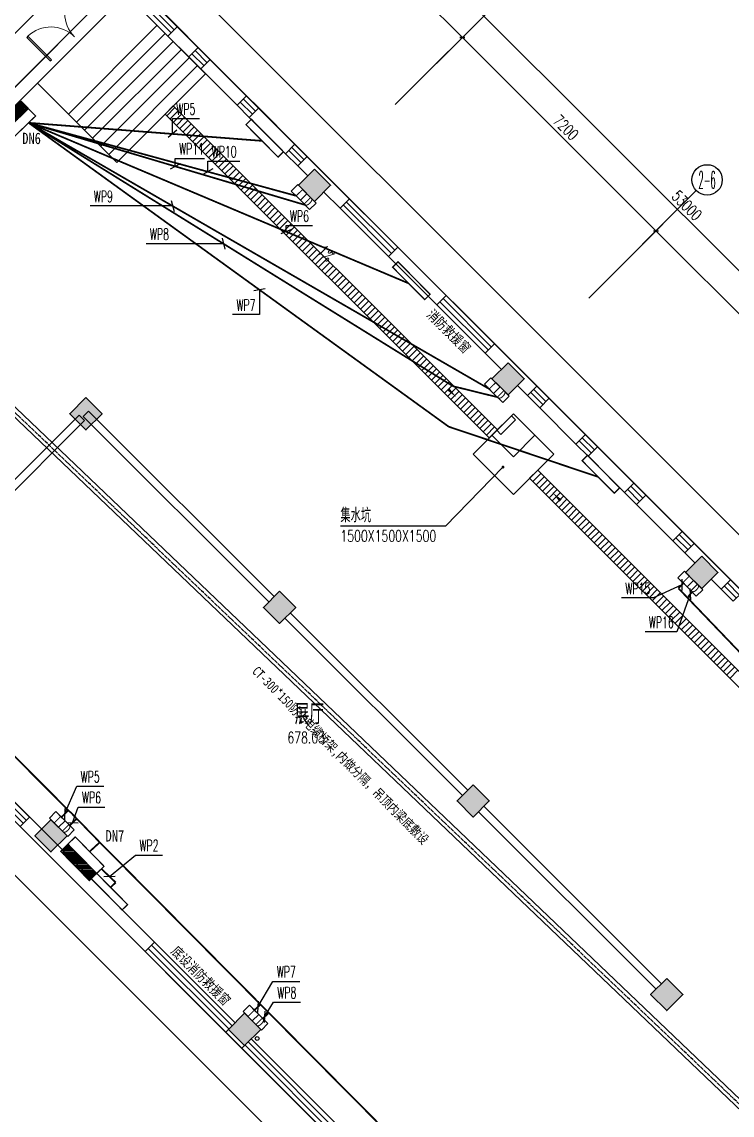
# Model space of a CAD drawing. Extents: x 815029915 to 815825525, y 579155098 to 579748855.
# Drawn here: x 815367232 to 815385909, y 579447448 to 579476203 of the extents above; entities that cross this region are included whole.
import ezdxf
from ezdxf.enums import TextEntityAlignment as Align

# ---------------------------------------------------------------- set-up
doc = ezdxf.new("R2010")
doc.units = 0
doc.header["$LTSCALE"] = 100
doc.header["$MEASUREMENT"] = 0
doc.linetypes.add('DOTE', pattern=[2.42, 2, -0.2, 0.02, -0.2])
for name, color, linetype in [('AXIS', 3, 'Continuous'), ('AXIS_TEXT', 7, 'Continuous'), ('COLUMN', 9, 'Continuous'), ('DIM_LEAD', 3, 'Continuous'), ('DIM_SYMB', 3, 'Continuous'), ('E-TEXT-PLAN', 7, 'Continuous'), ('E-TEXT-PLAN-DER', 7, 'Continuous'), ('GROUND', 2, 'Continuous'), ('H-TA-设备', 7, 'Continuous'), ('H-供暖-散热器', 4, 'Continuous'), ('PUB_TEXT', 7, 'Continuous'), ('QD', 3, 'Continuous'), ('SPACE', 7, 'Continuous'), ('WALL', 9, 'Continuous'), ('WINDOW', 4, 'Continuous'), ('zm', 1, 'Continuous'), ('电-强电平面-标注', 3, 'Continuous'), ('电-强电平面-线缆', 3, 'Continuous'), ('电-桥架', 4, 'Continuous')]:
    doc.layers.add(name, color=color, linetype=linetype)
doc.layers.add('柱填充', color=9, linetype='Continuous', lineweight=18)
doc.layers.add('砼柱', color=2, linetype='Continuous', lineweight=35)
doc.styles.add('-宋体', font='', dxfattribs={"width": 0.8})
doc.styles.add('_TCH_AXIS', font='COMPLEX', dxfattribs={"bigfont": 'GBCBIG'})
doc.styles.add('_TCH_DIM', font='SIMPLEX', dxfattribs={"bigfont": 'GBCBIG'})
doc.styles.add('_TCH_DIM_T3', font='SIMPLEX', dxfattribs={"width": 0.705882, "bigfont": 'GBCBIG'})
doc.styles.add('_TCH_SPACE', font='SIMPLEX', dxfattribs={"height": 5, "bigfont": 'GBCBIG'})
doc.styles.add('_THVAC_DIM', font='', dxfattribs={"width": 0.8, "height": 3.5})
doc.styles.add('COMPLEX', font='COMPLEX')
doc.styles.add('ELEC-DIM', font='simplex.shx', dxfattribs={"width": 0.6, "bigfont": 'HZTXT.shx'})
doc.styles.add('IDQSTYLE', font='txt.shx', dxfattribs={"width": 0.7, "bigfont": 'hztxt.shx'})
doc.styles.add('ST', font='')
doc.styles.add('宋体-TK', font='', dxfattribs={"width": 0.8})
doc.styles.get('-宋体').set_extended_font_data('SimSun')
doc.styles.get('_THVAC_DIM').set_extended_font_data('SimSun')
doc.styles.get('ST').set_extended_font_data('SimSun')
doc.styles.get('宋体-TK').set_extended_font_data('SimSun')
doc.dimstyles.new('_TCH_ARCH-100', dxfattribs={"dimscale": 100, "dimtxt": 2.975, "dimasz": 1, "dimexe": 2.5, "dimexo": 3, "dimgap": 1, "dimtad": 1, "dimdec": 0, "dimzin": 0, "dimdsep": 46, "dimtxsty": '_TCH_DIM_T3', "dimblk": 'ARCHTICK', "dimcen": 0.09, "dimclrt": 7, "dimazin": 2, "dimtfac": 1, "dimtdec": 0, "dimtix": 1, "dimtmove": 2, "dimatfit": 3, "dimfxl": 0, "dimtolj": 1, "dimtzin": 0, "dimarcsym": 0})

# ---------------------------------------------------------------- blocks, each defined once
blk = doc.blocks.new('温控器')
at = {"layer": 'H-TA-设备', "color": 1}
blk.add_lwpolyline([(815233581, 579285758), (815233823, 579285758), (815233823, 579285416), (815233581, 579285416)], close=True, dxfattribs=at)
at = {"layer": 'H-TA-设备', "color": 1, "style": '_THVAC_DIM', "width": 0.8}
blk.add_text('T', height=264, rotation=90, dxfattribs=at).set_placement((815233838, 579285525))
blk = doc.blocks.new('拓展盒')
at = {"layer": 'H-TA-设备', "color": 1}
blk.add_lwpolyline([(815257691, 579281713), (815257691, 579281471), (815257349, 579281471), (815257349, 579281713)], close=True, dxfattribs=at)
at = {"layer": 'H-TA-设备', "color": 1, "style": '_THVAC_DIM', "width": 0.8}
blk.add_text('D', height=264, dxfattribs=at).set_placement((815257458, 579281456))
blk = doc.blocks.new('*X96')
at = {"color": 0}
for p, q in [((99.83, 192.74), (101.99, 194.9)), ((99.83, 193.17), (101.57, 194.9)), ((99.83, 193.59), (101.14, 194.9)), ((99.83, 194.02), (100.72, 194.9)), ((99.83, 194.44), (100.29, 194.9)), ((99.83, 194.87), (99.87, 194.9)), ((99.92, 192.4), (102.42, 194.9)), ((100.34, 192.4), (102.84, 194.9)), ((100.76, 192.4), (103.26, 194.9)), ((101.19, 192.4), (103.69, 194.9)), ((101.61, 192.4), (104.11, 194.9)), ((102.04, 192.4), (104.54, 194.9)), ((102.46, 192.4), (104.96, 194.9)), ((102.88, 192.4), (105.38, 194.9)), ((103.31, 192.4), (105.81, 194.9)), ((103.73, 192.4), (106.23, 194.9)), ((104.16, 192.4), (106.66, 194.9)), ((104.58, 192.4), (107.08, 194.9)), ((105.01, 192.4), (107.51, 194.9)), ((105.43, 192.4), (107.93, 194.9)), ((105.85, 192.4), (108.35, 194.9)), ((106.28, 192.4), (108.78, 194.9)), ((106.7, 192.4), (109.2, 194.9)), ((107.13, 192.4), (109.63, 194.9)), ((107.55, 192.4), (109.83, 194.68)), ((107.98, 192.4), (109.83, 194.26)), ((108.4, 192.4), (109.83, 193.83)), ((108.82, 192.4), (109.83, 193.41)), ((109.25, 192.4), (109.83, 192.99)), ((109.67, 192.4), (109.83, 192.56))]:
    blk.add_line(p, q, dxfattribs=at)
blk = doc.blocks.new('HC000427')
at = {"color": 0, "linetype": 'Continuous', "const_width": 0.3}
blk.add_lwpolyline([(5, 2.5), (-5, 2.5), (-5, -2.5), (5, -2.5)], close=True, dxfattribs=at)
blk.add_lwpolyline([(5, 0), (-5, 0)], dxfattribs=at)
at = {"color": 0, "linetype": 'Continuous'}
blk.add_blockref('*X96', (-104.83, -194.9), dxfattribs=at)
at = {"layer": 'E-TEXT-PLAN-DER', "color": 0, "style": 'IDQSTYLE', "width": 0.7}
blk.add_attdef('PSFHATT', (7, -2.5), '', height=2.5, dxfattribs=at)
blk = doc.blocks.new('$TCHSYS$WIN2D')
for p, q in [((-0.5, 0.5), (0.5, 0.5)), ((-0.5, 0.5), (-0.5, -0.5)), ((0.5, 0.5), (0.5, -0.5)), ((0.5, 0.1667), (-0.5, 0.1667)), ((0.5, -0.1667), (-0.5, -0.1667)), ((-0.5, -0.5), (0.5, -0.5))]:
    blk.add_line(p, q)
blk = doc.blocks.new('$DorLib2D$00000002')
for p, q in [((-0.5, 0), (-0.5, 0.4875)), ((-0.475, 0.4875), (-0.5, 0.4875)), ((-0.475, 0), (-0.475, 0.4875)), ((0.475, 0), (0.475, 0.4875)), ((0.475, 0.4875), (0.5, 0.4875)), ((0.5, 0), (0.5, 0.4875)), ((-0.5, 0), (-0.475, 0)), ((0.5, 0), (0.475, 0))]:
    blk.add_line(p, q)
at = {"lineweight": 13}
for centre, start, end in [((-0.4875, 0), 0, 88.53072), ((0.4875, 0), 91.46928, 180)]:
    blk.add_arc(centre, 0.4875, start, end, dxfattribs=at)
blk = doc.blocks.new('_AXISO')
blk.add_circle((0, 0), 0.5)
at = {"layer": 'AXIS_TEXT', "style": 'COMPLEX', "width": 1.041667}
blk.add_attdef('A', text='', height=0.56, dxfattribs=at).set_placement((-0.25, -0.28), (0.25, -0.28), align=Align.FIT)
blk = doc.blocks.new('_ArchTick')
at = {"color": 0, "linetype": 'ByBlock', "const_width": 0.4}
blk.add_lwpolyline([(-0.5, -0.5), (0.5, 0.5)], dxfattribs=at)
blk = doc.blocks.new('*D352')
at = {"layer": 'AXIS', "color": 0, "lineweight": -2, "transparency": 16777216}
for p, q in [((815363683, 579487815), (815365982, 579490113)), ((815365805, 579489936), (815403281, 579452460)), ((815401160, 579450338), (815403458, 579452636))]:
    blk.add_line(p, q, dxfattribs=at)
at = {"layer": 'Defpoints', "color": 0, "transparency": 16777216}
for p in [(815363471, 579487603), (815403281, 579452460), (815400948, 579450126)]:
    blk.add_point(p, dxfattribs=at)
at = {"layer": 'AXIS', "color": 0, "lineweight": -2, "transparency": 16777216, "xscale": 100, "yscale": 100, "zscale": 100}
for p, rotation in [((815365805, 579489936), 135.0000000001822), ((815403281, 579452460), 315.0000000001822)]:
    blk.add_blockref('_ArchTick', p, dxfattribs=dict(at, rotation=rotation))
at = {"layer": 'AXIS', "color": 7, "transparency": 16777216, "insert": (815384719, 579471374), "char_height": 297.5, "attachment_point": 5, "rotation": 315, "style": '_TCH_DIM_T3'}
blk.add_mtext('\\A1;53000', dxfattribs=at)
blk = doc.blocks.new('*D359')
at = {"layer": 'AXIS', "color": 0, "lineweight": -2, "transparency": 16777216}
for p, q in [((815372169, 579479330), (815373901, 579481062)), ((815373724, 579480885), (815378816, 579475794)), ((815377260, 579474239), (815378992, 579475971))]:
    blk.add_line(p, q, dxfattribs=at)
at = {"layer": 'Defpoints', "color": 0, "transparency": 16777216}
for p in [(815371957, 579479118), (815378816, 579475794), (815377048, 579474026)]:
    blk.add_point(p, dxfattribs=at)
at = {"layer": 'AXIS', "color": 0, "lineweight": -2, "transparency": 16777216, "xscale": 100, "yscale": 100, "zscale": 100}
for p, rotation in [((815373724, 579480885), 135), ((815378816, 579475794), 315)]:
    blk.add_blockref('_ArchTick', p, dxfattribs=dict(at, rotation=rotation))
at = {"layer": 'AXIS', "color": 7, "transparency": 16777216, "insert": (815376446, 579478516), "char_height": 297.5, "attachment_point": 5, "rotation": 315, "style": '_TCH_DIM_T3'}
blk.add_mtext('\\A1;7200', dxfattribs=at)
blk = doc.blocks.new('*D360')
at = {"layer": 'AXIS', "color": 0, "lineweight": -2, "transparency": 16777216}
for p, q in [((815377260, 579474239), (815378992, 579475971)), ((815378816, 579475794), (815383907, 579470703)), ((815382351, 579469147), (815384083, 579470880))]:
    blk.add_line(p, q, dxfattribs=at)
at = {"layer": 'Defpoints', "color": 0, "transparency": 16777216}
for p in [(815377048, 579474026), (815383907, 579470703), (815382139, 579468935)]:
    blk.add_point(p, dxfattribs=at)
at = {"layer": 'AXIS', "color": 0, "lineweight": -2, "transparency": 16777216, "xscale": 100, "yscale": 100, "zscale": 100}
for p, rotation in [((815378816, 579475794), 135.0000000006708), ((815383907, 579470703), 315.0000000006708)]:
    blk.add_blockref('_ArchTick', p, dxfattribs=dict(at, rotation=rotation))
at = {"layer": 'AXIS', "color": 7, "transparency": 16777216, "insert": (815381537, 579473424), "char_height": 297.5, "attachment_point": 5, "rotation": 315, "style": '_TCH_DIM_T3'}
blk.add_mtext('\\A1;7200', dxfattribs=at)
blk = doc.blocks.new('*D361')
at = {"layer": 'AXIS', "color": 0, "lineweight": -2, "transparency": 16777216}
for p, q in [((815382351, 579469147), (815384083, 579470880)), ((815383907, 579470703), (815388998, 579465612)), ((815387442, 579464056), (815389175, 579465789))]:
    blk.add_line(p, q, dxfattribs=at)
at = {"layer": 'Defpoints', "color": 0, "transparency": 16777216}
for p in [(815382139, 579468935), (815388998, 579465612), (815387230, 579463844)]:
    blk.add_point(p, dxfattribs=at)
at = {"layer": 'AXIS', "color": 0, "lineweight": -2, "transparency": 16777216, "xscale": 100, "yscale": 100, "zscale": 100}
for p, rotation in [((815383907, 579470703), 135.0000000006708), ((815388998, 579465612), 315.0000000006708)]:
    blk.add_blockref('_ArchTick', p, dxfattribs=dict(at, rotation=rotation))
at = {"layer": 'AXIS', "color": 7, "transparency": 16777216, "insert": (815386628, 579468333), "char_height": 297.5, "attachment_point": 5, "rotation": 315, "style": '_TCH_DIM_T3'}
blk.add_mtext('\\A1;7200', dxfattribs=at)

msp = doc.modelspace()

# ---------------------------------------------------------------- hatches: boundary and pattern name
at = {"layer": 'DIM_LEAD'}
msp.add_hatch(color=256, dxfattribs=at).paths.add_polyline_path([(815379923.4, 579464492.7, 1), (815379843.4, 579464492.7, 1)], flags=17)
at = {"layer": '柱填充', "lineweight": 18}
for points in [[(815374927.3, 579472329.3), (815374503.1, 579471905.1), (815374927.3, 579471480.8), (815375351.6, 579471905.1)], [(815380018.5, 579467238.2), (815379594.2, 579466813.9), (815380018.5, 579466389.6), (815380442.8, 579466813.9)], [(815368916.9, 579466318.9), (815368492.7, 579465894.6), (815368916.9, 579465470.4), (815369341.2, 579465894.6)], [(815385109.7, 579462147), (815384685.4, 579461722.7), (815385109.7, 579461298.5), (815385533.9, 579461722.7)], [(815374008.1, 579461227.7), (815373583.8, 579460803.5), (815374008.1, 579460379.2), (815374432.4, 579460803.5)], [(815379099.3, 579456136.6), (815378675, 579455712.3), (815379099.3, 579455288), (815379523.5, 579455712.3)], [(815367997.7, 579455217.3), (815367573.4, 579454793.1), (815367997.7, 579454368.8), (815368422, 579454793.1)], [(815384190.4, 579451045.4), (815383766.2, 579450621.1), (815384190.4, 579450196.9), (815384614.7, 579450621.1)], [(815373088.9, 579450126.2), (815372664.6, 579449701.9), (815373088.9, 579449277.6), (815373513.1, 579449701.9)]]:
    msp.add_hatch(color=250, dxfattribs=at).paths.add_polyline_path(points)

# ---------------------------------------------------------------- linework, layer by layer
for p, q in [((815369976.7, 579477420.5), (815366370.4, 579473814.2)), ((815395079, 579452318.2), (815369976.7, 579477420.5)), ((815371214.1, 579473991), (815371002, 579473778.9)), ((815379734.8, 579465470.4), (815371214.1, 579473991)), ((815371002, 579473778.9), (815379522.6, 579465258.3)), ((815356166.1, 579466058.1), (815377754.9, 579444469.3)), ((815379098.4, 579464834), (815380159, 579465894.6)), ((815380159, 579465894.6), (815379593.3, 579465329)), ((815380159, 579465894.6), (815381219.7, 579464834)), ((815380724.7, 579465329), (815380159, 579465894.6)), ((815379830, 579465353.6), (815380212.9, 579465736.4)), ((815380212.9, 579465736.4), (815380106.8, 579465842.5)), ((815379522.6, 579465258.3), (815379734.8, 579465470.4)), ((815379593.3, 579465329), (815380159, 579464763.3)), ((815379724, 579465459.6), (815379830, 579465353.6)), ((815380159, 579464763.3), (815380724.7, 579465329)), ((815380159, 579463773.3), (815379098.4, 579464834)), ((815381219.7, 579464834), (815380159, 579463773.3)), ((815380795.4, 579464409.7), (815380583.3, 579464197.6)), ((815380583.3, 579464197.6), (815391437.4, 579453343.5)), ((815391649.5, 579453555.6), (815380795.4, 579464409.7))]:
    msp.add_line(p, q)
at = {"color": 2}
for p, q in [((815369976.7, 579476925.5), (815372062.6, 579474839.5)), ((815370789.9, 579476112.3), (815368456.4, 579473778.9)), ((815371002, 579475900.2), (815368668.5, 579473566.8)), ((815371214.1, 579475688.1), (815368880.7, 579473354.6)), ((815371426.2, 579475475.9), (815369092.8, 579473142.5)), ((815371638.4, 579475263.8), (815369304.9, 579472930.4)), ((815371850.5, 579475051.7), (815369517.1, 579472718.2)), ((815372062.6, 579474839.5), (815369729.2, 579472506.1)), ((815367643.2, 579474592.1), (815369729.2, 579472506.1))]:
    msp.add_line(p, q, dxfattribs=at)
at = {"color": 252, "linetype": 'Continuous'}
for p, q in [((815371045.5, 579473735.3), (815371257.7, 579473947.5)), ((815371130.4, 579473650.5), (815371342.5, 579473862.6)), ((815371215.2, 579473565.6), (815371427.4, 579473777.8)), ((815371300.1, 579473480.8), (815371512.2, 579473692.9)), ((815371384.9, 579473395.9), (815371597.1, 579473608.1)), ((815371469.8, 579473311.1), (815371681.9, 579473523.2)), ((815371554.7, 579473226.2), (815371766.8, 579473438.4)), ((815371639.5, 579473141.4), (815371851.6, 579473353.5)), ((815371724.4, 579473056.5), (815371936.5, 579473268.6)), ((815371809.2, 579472971.7), (815372021.3, 579473183.8)), ((815371894.1, 579472886.8), (815372106.2, 579473098.9)), ((815371978.9, 579472802), (815372191, 579473014.1)), ((815372063.8, 579472717.1), (815372275.9, 579472929.2)), ((815372148.6, 579472632.3), (815372360.8, 579472844.4)), ((815372233.5, 579472547.4), (815372445.6, 579472759.5)), ((815372318.3, 579472462.5), (815372530.5, 579472674.7)), ((815372403.2, 579472377.7), (815372615.3, 579472589.8)), ((815372488, 579472292.8), (815372700.2, 579472505)), ((815372572.9, 579472208), (815372785, 579472420.1)), ((815372657.7, 579472123.1), (815372869.9, 579472335.3)), ((815372742.6, 579472038.3), (815372954.7, 579472250.4)), ((815372827.4, 579471953.4), (815373039.6, 579472165.6)), ((815372912.3, 579471868.6), (815373124.4, 579472080.7)), ((815372997.1, 579471783.7), (815373209.3, 579471995.9)), ((815373082, 579471698.9), (815373294.1, 579471911)), ((815373166.9, 579471614), (815373379, 579471826.2)), ((815373251.7, 579471529.2), (815373463.8, 579471741.3)), ((815373336.6, 579471444.3), (815373548.7, 579471656.4)), ((815373421.4, 579471359.5), (815373633.5, 579471571.6)), ((815373506.3, 579471274.6), (815373718.4, 579471486.7)), ((815373591.1, 579471189.8), (815373803.3, 579471401.9)), ((815373676, 579471104.9), (815373888.1, 579471317)), ((815373760.8, 579471020), (815373973, 579471232.2)), ((815373845.7, 579470935.2), (815374057.8, 579471147.3)), ((815373930.5, 579470850.3), (815374142.7, 579471062.5)), ((815374015.4, 579470765.5), (815374227.5, 579470977.6)), ((815374100.2, 579470680.6), (815374312.4, 579470892.8)), ((815374185.1, 579470595.8), (815374397.2, 579470807.9)), ((815374269.9, 579470510.9), (815374482.1, 579470723.1)), ((815374354.8, 579470426.1), (815374566.9, 579470638.2)), ((815374439.6, 579470341.2), (815374651.8, 579470553.4)), ((815374524.5, 579470256.4), (815374736.6, 579470468.5)), ((815374609.4, 579470171.5), (815374821.5, 579470383.7)), ((815374694.2, 579470086.7), (815374906.3, 579470298.8)), ((815374779.1, 579470001.8), (815374991.2, 579470213.9)), ((815374863.9, 579469917), (815375076, 579470129.1)), ((815374948.8, 579469832.1), (815375160.9, 579470044.2)), ((815375033.6, 579469747.3), (815375245.7, 579469959.4)), ((815375118.5, 579469662.4), (815375330.6, 579469874.5)), ((815375203.3, 579469577.6), (815375415.5, 579469789.7)), ((815375288.2, 579469492.7), (815375500.3, 579469704.8)), ((815375373, 579469407.8), (815375585.2, 579469620)), ((815375457.9, 579469323), (815375670, 579469535.1)), ((815375542.7, 579469238.1), (815375754.9, 579469450.3)), ((815375627.6, 579469153.3), (815375839.7, 579469365.4)), ((815375712.4, 579469068.4), (815375924.6, 579469280.6)), ((815375797.3, 579468983.6), (815376009.4, 579469195.7)), ((815375882.1, 579468898.7), (815376094.3, 579469110.9)), ((815375967, 579468813.9), (815376179.1, 579469026)), ((815376051.9, 579468729), (815376264, 579468941.2)), ((815376136.7, 579468644.2), (815376348.8, 579468856.3)), ((815376221.6, 579468559.3), (815376433.7, 579468771.4)), ((815376306.4, 579468474.5), (815376518.5, 579468686.6)), ((815376391.3, 579468389.6), (815376603.4, 579468601.7)), ((815376476.1, 579468304.8), (815376688.2, 579468516.9)), ((815376561, 579468219.9), (815376773.1, 579468432)), ((815376645.8, 579468135.1), (815376858, 579468347.2)), ((815376730.7, 579468050.2), (815376942.8, 579468262.3)), ((815376815.5, 579467965.3), (815377027.7, 579468177.5)), ((815376900.4, 579467880.5), (815377112.5, 579468092.6)), ((815376985.2, 579467795.6), (815377197.4, 579468007.8)), ((815377070.1, 579467710.8), (815377282.2, 579467922.9)), ((815377154.9, 579467625.9), (815377367.1, 579467838.1)), ((815377239.8, 579467541.1), (815377451.9, 579467753.2)), ((815377324.6, 579467456.2), (815377536.8, 579467668.4)), ((815377409.5, 579467371.4), (815377621.6, 579467583.5)), ((815377494.3, 579467286.5), (815377706.5, 579467498.7)), ((815377579.2, 579467201.7), (815377791.3, 579467413.8)), ((815377664.1, 579467116.8), (815377876.2, 579467329)), ((815377748.9, 579467032), (815377961, 579467244.1)), ((815377833.8, 579466947.1), (815378045.9, 579467159.2)), ((815377918.6, 579466862.3), (815378130.7, 579467074.4)), ((815378003.5, 579466777.4), (815378215.6, 579466989.5)), ((815378088.3, 579466692.6), (815378300.5, 579466904.7)), ((815378173.2, 579466607.7), (815378385.3, 579466819.8)), ((815378258, 579466522.8), (815378470.2, 579466735)), ((815378342.9, 579466438), (815378555, 579466650.1)), ((815378427.7, 579466353.1), (815378639.9, 579466565.3)), ((815378512.6, 579466268.3), (815378724.7, 579466480.4)), ((815378597.4, 579466183.4), (815378809.6, 579466395.6)), ((815378682.3, 579466098.6), (815378894.4, 579466310.7)), ((815378767.1, 579466013.7), (815378979.3, 579466225.9)), ((815378852, 579465928.9), (815379064.1, 579466141)), ((815378936.8, 579465844), (815379149, 579466056.2)), ((815379021.7, 579465759.2), (815379233.8, 579465971.3)), ((815379106.6, 579465674.3), (815379318.7, 579465886.5)), ((815379191.4, 579465589.5), (815379403.5, 579465801.6)), ((815379276.3, 579465504.6), (815379488.4, 579465716.7)), ((815379361.1, 579465419.8), (815379573.2, 579465631.9)), ((815379446, 579465334.9), (815379658.1, 579465547)), ((815380584.4, 579464196.5), (815380796.5, 579464408.6)), ((815380669.3, 579464111.6), (815380881.4, 579464323.7)), ((815380754.1, 579464026.8), (815380966.2, 579464238.9)), ((815380839, 579463941.9), (815381051.1, 579464154)), ((815380923.8, 579463857.1), (815381135.9, 579464069.2)), ((815381008.7, 579463772.2), (815381220.8, 579463984.3)), ((815381093.5, 579463687.4), (815381305.7, 579463899.5)), ((815381178.4, 579463602.5), (815381390.5, 579463814.6)), ((815381263.2, 579463517.6), (815381475.4, 579463729.8)), ((815381348.1, 579463432.8), (815381560.2, 579463644.9)), ((815381432.9, 579463347.9), (815381645.1, 579463560.1)), ((815381517.8, 579463263.1), (815381729.9, 579463475.2)), ((815381602.6, 579463178.2), (815381814.8, 579463390.4)), ((815381687.5, 579463093.4), (815381899.6, 579463305.5)), ((815381772.3, 579463008.5), (815381984.5, 579463220.7)), ((815381857.2, 579462923.7), (815382069.3, 579463135.8)), ((815381942.1, 579462838.8), (815382154.2, 579463051)), ((815382026.9, 579462754), (815382239, 579462966.1)), ((815382111.8, 579462669.1), (815382323.9, 579462881.3)), ((815382196.6, 579462584.3), (815382408.7, 579462796.4)), ((815382281.5, 579462499.4), (815382493.6, 579462711.5)), ((815382366.3, 579462414.6), (815382578.4, 579462626.7)), ((815382451.2, 579462329.7), (815382663.3, 579462541.8)), ((815382536, 579462244.9), (815382748.2, 579462457)), ((815382620.9, 579462160), (815382833, 579462372.1)), ((815382705.7, 579462075.1), (815382917.9, 579462287.3)), ((815382790.6, 579461990.3), (815383002.7, 579462202.4)), ((815382875.4, 579461905.4), (815383087.6, 579462117.6)), ((815382960.3, 579461820.6), (815383172.4, 579462032.7)), ((815383045.1, 579461735.7), (815383257.3, 579461947.9)), ((815383130, 579461650.9), (815383342.1, 579461863)), ((815383214.8, 579461566), (815383427, 579461778.2)), ((815383299.7, 579461481.2), (815383511.8, 579461693.3)), ((815383384.5, 579461396.3), (815383596.7, 579461608.5)), ((815383469.4, 579461311.5), (815383681.5, 579461523.6)), ((815383554.3, 579461226.6), (815383766.4, 579461438.8)), ((815383639.1, 579461141.8), (815383851.2, 579461353.9)), ((815383724, 579461056.9), (815383936.1, 579461269)), ((815383808.8, 579460972.1), (815384020.9, 579461184.2)), ((815383893.7, 579460887.2), (815384105.8, 579461099.3)), ((815383978.5, 579460802.4), (815384190.6, 579461014.5)), ((815384063.4, 579460717.5), (815384275.5, 579460929.6)), ((815384148.2, 579460632.7), (815384360.4, 579460844.8)), ((815384233.1, 579460547.8), (815384445.2, 579460759.9)), ((815384317.9, 579460462.9), (815384530.1, 579460675.1)), ((815384402.8, 579460378.1), (815384614.9, 579460590.2)), ((815384487.6, 579460293.2), (815384699.8, 579460505.4)), ((815384572.5, 579460208.4), (815384784.6, 579460420.5)), ((815384657.3, 579460123.5), (815384869.5, 579460335.7)), ((815384742.2, 579460038.7), (815384954.3, 579460250.8)), ((815384827, 579459953.8), (815385039.2, 579460166)), ((815384911.9, 579459869), (815385124, 579460081.1)), ((815384996.8, 579459784.1), (815385208.9, 579459996.3)), ((815385081.6, 579459699.3), (815385293.7, 579459911.4)), ((815385166.5, 579459614.4), (815385378.6, 579459826.5)), ((815385251.3, 579459529.6), (815385463.4, 579459741.7)), ((815385336.2, 579459444.7), (815385548.3, 579459656.8)), ((815385421, 579459359.9), (815385633.1, 579459572)), ((815385505.9, 579459275), (815385718, 579459487.1)), ((815385590.7, 579459190.2), (815385802.9, 579459402.3)), ((815385675.6, 579459105.3), (815385887.7, 579459317.4)), ((815385760.4, 579459020.4), (815385972.6, 579459232.6)), ((815385845.3, 579458935.6), (815386057.4, 579459147.7))]:
    msp.add_line(p, q, dxfattribs=at)
msp.add_circle((815373421, 579449464), 50)
at = {"layer": 'AXIS'}
for p, q in [((815377047.7, 579474026.4), (815379876.2, 579476854.8)), ((815382138.9, 579468935.2), (815384967.3, 579471763.6))]:
    msp.add_line(p, q, dxfattribs=at)
at = {"layer": 'COLUMN'}
for points in [[(815374927.3, 579471480.8), (815375351.6, 579471905.1), (815374927.3, 579472329.3), (815374503.1, 579471905.1)], [(815380018.5, 579466389.6), (815380442.8, 579466813.9), (815380018.5, 579467238.2), (815379594.2, 579466813.9)], [(815368916.9, 579465470.4), (815369341.2, 579465894.6), (815368916.9, 579466318.9), (815368492.7, 579465894.6)], [(815385109.7, 579461298.5), (815385533.9, 579461722.7), (815385109.7, 579462147), (815384685.4, 579461722.7)], [(815374008.1, 579460379.2), (815374432.4, 579460803.5), (815374008.1, 579461227.7), (815373583.8, 579460803.5)], [(815379099.3, 579455288), (815379523.5, 579455712.3), (815379099.3, 579456136.6), (815378675, 579455712.3)], [(815367997.7, 579454368.8), (815368422, 579454793.1), (815367997.7, 579455217.3), (815367573.4, 579454793.1)], [(815384190.4, 579450196.9), (815384614.7, 579450621.1), (815384190.4, 579451045.4), (815383766.2, 579450621.1)], [(815373088.9, 579449277.6), (815373513.1, 579449701.9), (815373088.9, 579450126.2), (815372664.6, 579449701.9)]]:
    msp.add_lwpolyline(points, close=True, dxfattribs=at)
at = {"layer": 'DIM_LEAD'}
for p, q in [((815379883.4, 579464492.7), (815378374.3, 579462934.8)), ((815378374.3, 579462934.8), (815375608.3, 579462934.8))]:
    msp.add_line(p, q, dxfattribs=at)
at = {"layer": 'DIM_SYMB'}
for points in [[(815371440.7, 579473552.7, 0, 0, 0), (815378655.5, 579466330.3, 0, 80, 0), (815378443.5, 579466542.6, 0, 0, 0)], [(815390963.4, 579453991.7, 0, 0, 0), (815381184.5, 579463824.4, 0, 80, 0), (815381396.1, 579463611.7, 0, 0, 0)]]:
    msp.add_lwpolyline(points, format="xyseb", dxfattribs=at)
at = {"layer": 'GROUND'}
for points in [[(815357166.1, 579459616.7), (815357166.1, 579463643.9), (815376340.6, 579444469.3), (815374007.2, 579442135.9), (815384189.5, 579431953.5), (815394371.9, 579442135.9), (815390341.4, 579446166.4), (815396493.2, 579452318.2), (815369976.7, 579478834.7), (815366370.4, 579475228.5), (815358382.2, 579483216.7), (815357166.1, 579483216.7), (815357166.1, 579484716.7), (815341866.1, 579484716.7), (815341866.1, 579485616.7), (815333466.1, 579485616.7), (815333466.1, 579478716.7), (815329866.1, 579478716.7), (815329866.1, 579481716.7), (815309466.1, 579481716.7)], [(815356166.1, 579459616.7), (815356166.1, 579466058.1), (815377754.9, 579444469.3), (815375421.4, 579442135.9), (815384189.5, 579433367.7), (815392957.6, 579442135.9), (815388927.1, 579446166.4), (815395079, 579452318.2), (815369976.7, 579477420.5), (815366370.4, 579473814.2), (815357968, 579482216.7), (815356166.1, 579482216.7), (815356166.1, 579483716.7), (815340866.1, 579483716.7), (815340866.1, 579484616.7), (815334466.1, 579484616.7), (815334466.1, 579477716.7), (815328866.1, 579477716.7), (815328866.1, 579480716.7), (815310466.1, 579480716.7)]]:
    msp.add_lwpolyline(points, dxfattribs=at)
at = {"layer": 'H-供暖-散热器', "const_width": 35}
for points in [[(815374110.8, 579472786.5), (815373267.2, 579473639.9), (815373124.9, 579473499.3), (815373968.6, 579472645.9)], [(815377966.2, 579469038.5), (815377122.5, 579469891.8), (815376980.3, 579469751.2), (815377824, 579468897.8)], [(815382950.9, 579463947.3), (815382107.2, 579464800.6), (815381965, 579464660), (815382808.6, 579463806.7)], [(815370010.9, 579452986.3), (815369167.2, 579453839.6), (815369025, 579453699), (815369868.6, 579452845.7)]]:
    msp.add_lwpolyline(points, close=True, dxfattribs=at)
at = {"layer": 'WALL'}
for p, q in [((815366229, 579473672.8), (815369976.7, 579477420.5)), ((815366476.5, 579473425.3), (815369976.7, 579476925.5)), ((815371320.2, 579476077), (815371868.2, 579475529)), ((815371072.7, 579475829.5), (815371620.7, 579475281.5)), ((815372186.4, 579475210.8), (815373141, 579474256.2)), ((815371938.9, 579474963.3), (815372893.5, 579474008.7)), ((815373459.2, 579473938), (815374413.8, 579472983.4)), ((815373211.7, 579473690.5), (815374166.3, 579472735.9)), ((815374732, 579472665.2), (815375845.7, 579471551.5)), ((815374484.5, 579472417.7), (815374750.1, 579472152.1)), ((815375174.4, 579471727.8), (815375598.2, 579471304)), ((815377118.5, 579470278.7), (815378391.3, 579469005.9)), ((815376871, 579470031.2), (815378143.8, 579468758.4)), ((815379664, 579467733.1), (815380777.7, 579466619.4)), ((815379416.6, 579467485.6), (815379841.3, 579467060.9)), ((815370719.6, 579451999.5), (815356072.1, 579466647)), ((815380265.5, 579466636.7), (815380530.2, 579466371.9)), ((815370472.1, 579451752.1), (815355824.6, 579466399.5)), ((815381095.9, 579466301.2), (815382050.5, 579465346.6)), ((815368986.7, 579465965.4), (815368845.3, 579465823.9)), ((815368986.7, 579465965.4), (815373866.2, 579461085.9)), ((815380848.4, 579466053.7), (815381803, 579465099.2)), ((815368739.2, 579465859.3), (815366087.6, 579463207.7)), ((815368880.7, 579465717.9), (815366229, 579463066.2)), ((815368880.7, 579465717.9), (815368739.2, 579465859.3)), ((815368845.3, 579465823.9), (815373724.8, 579460944.4)), ((815382368.7, 579465028.4), (815383323.3, 579464073.8)), ((815382121.2, 579464781), (815383075.8, 579463826.4)), ((815383641.5, 579463755.7), (815384596.1, 579462801.1)), ((815383394, 579463508.2), (815384348.6, 579462553.6)), ((815384914.3, 579462482.9), (815385868.9, 579461528.3)), ((815384666.8, 579462235.4), (815384932.4, 579461969.8)), ((815385356.7, 579461545.5), (815385621.4, 579461280.8)), ((815374149.1, 579460520.2), (815378816, 579455853.3)), ((815374290.5, 579460661.6), (815378957.4, 579455994.7)), ((815379381.7, 579455570.4), (815384048.6, 579450903.5)), ((815379240.2, 579455429), (815383907.1, 579450762.1)), ((815373017.7, 579449206.5), (815372593.4, 579449630.7))]:
    msp.add_line(p, q, dxfattribs=at)
for points in [[(815371320.2, 579476077), (815371072.7, 579475829.5)], [(815371868.2, 579475529), (815371620.7, 579475281.5)], [(815372186.4, 579475210.8), (815371938.9, 579474963.3)], [(815373141, 579474256.2), (815372893.5, 579474008.7)], [(815373459.2, 579473938), (815373211.7, 579473690.5)], [(815374413.8, 579472983.4), (815374166.3, 579472735.9)], [(815374732, 579472665.2), (815374484.5, 579472417.7)], [(815375845.7, 579471551.5), (815375598.2, 579471304)], [(815377118.5, 579470278.7), (815376871, 579470031.2)], [(815378391.3, 579469005.9), (815378143.8, 579468758.4)], [(815379664, 579467733.1), (815379416.6, 579467485.6)], [(815380777.7, 579466619.4), (815380530.2, 579466371.9)], [(815381095.9, 579466301.2), (815380848.4, 579466053.7)], [(815382050.5, 579465346.6), (815381803, 579465099.2)], [(815382368.7, 579465028.4), (815382121.2, 579464781)], [(815383323.3, 579464073.8), (815383075.8, 579463826.4)], [(815383641.5, 579463755.7), (815383394, 579463508.2)], [(815384596.1, 579462801.1), (815384348.6, 579462553.6)], [(815384914.3, 579462482.9), (815384666.8, 579462235.4)], [(815385868.9, 579461528.3), (815385621.4, 579461280.8)], [(815370472.1, 579451752.1), (815370719.6, 579451999.5)], [(815372593.4, 579449630.7), (815372664.6, 579449701.9)], [(815373017.7, 579449206.5), (815373088.9, 579449277.6)]]:
    msp.add_lwpolyline(points, dxfattribs=at)
at = {"layer": '电-强电平面-标注', "color": 1}
for p, q in [((815371192.9, 579473254.9), (815371192.9, 579473659)), ((815371192.9, 579473659), (815371898.6, 579473659)), ((815371306.8, 579473352.4), (815371078.9, 579473157.3)), ((815371266.5, 579472401.1), (815371266.5, 579472610.6)), ((815371266.5, 579472610.6), (815372032.2, 579472610.6)), ((815372123.3, 579472260.8), (815372123.3, 579472535.5)), ((815372123.3, 579472535.5), (815372966.2, 579472535.5)), ((815371398.4, 579472472.5), (815371134.6, 579472329.6)), ((815372253.6, 579472335.2), (815371993.1, 579472186.4)), ((815369720.7, 579471359.9), (815369023.6, 579471359.9)), ((815371194, 579471359.9), (815369720.7, 579471359.9)), ((815371155.3, 579471504.8), (815371232.8, 579471215)), ((815374179.6, 579470686.3), (815374179.6, 579470843.1)), ((815374179.6, 579470843.1), (815374876.7, 579470843.1)), ((815372496.4, 579470514.5), (815372564.7, 579470222.4)), ((815374318.6, 579470742.8), (815374040.6, 579470629.9)), ((815371205.3, 579470368.4), (815370499.6, 579470368.4)), ((815372530.6, 579470368.4), (815371205.3, 579470368.4)), ((815373627.7, 579469179.1), (815373331.5, 579469131.6)), ((815373479.6, 579469155.4), (815373479.6, 579468504.3)), ((815373479.6, 579468504.3), (815372773.9, 579468504.3)), ((815384588.6, 579461396.1), (815383844.1, 579461050.4)), ((815384588.9, 579461546.1), (815384588.2, 579461246.1)), ((815384801, 579461300), (815384815.7, 579461000.4)), ((815383844.1, 579461050.4), (815383001.2, 579461050.4)), ((815384808.4, 579461150.2), (815384452.6, 579460159.5)), ((815384452.6, 579460159.5), (815383618.3, 579460159.5)), ((815368354.4, 579455365.8), (815368678, 579456097.9)), ((815368678, 579456097.9), (815369383.7, 579456097.9)), ((815368562.5, 579455136.6), (815368712.7, 579455549.4)), ((815368712.7, 579455549.4), (815369409.8, 579455549.4)), ((815368357.6, 579455515.8), (815368351.2, 579455215.9)), ((815368412.5, 579455141.4), (815368712.4, 579455131.8)), ((815369538.4, 579453720.6), (815370223, 579454287.8)), ((815370223, 579454287.8), (815370928.8, 579454287.8)), ((815369688.4, 579453724.1), (815369388.5, 579453717.2)), ((815373437.4, 579450294.7), (815373835, 579450965.2)), ((815373835, 579450965.2), (815374540.7, 579450965.2)), ((815373444.8, 579450444.5), (815373430, 579450144.9)), ((815373611.8, 579450031.8), (815373849, 579450417.4)), ((815373849, 579450417.4), (815374554.7, 579450417.4)), ((815373620.4, 579450181.6), (815373603.2, 579449882))]:
    msp.add_line(p, q, dxfattribs=at)
at = {"layer": '电-强电平面-线缆', "color": 1, "linetype": 'Continuous', "const_width": 45}
for points in [[(815367408, 579473547.9), (815373546.8, 579473072.6)], [(815367408, 579473547.9), (815374434.7, 579471629.9)], [(815367408, 579473547.9), (815374675.8, 579471387.8)], [(815367408, 579473547.9), (815377402.2, 579469324.5)], [(815367408, 579473547.9), (815379513.9, 579466551.6)], [(815367408, 579473547.9), (815378569.9, 579466619.9)], [(815367408, 579473547.9), (815378456, 579465555.2)], [(815378569.9, 579466619.9), (815379731.3, 579466333.3)], [(815378456, 579465555.2), (815382386.8, 579464233.4)], [(815384496.5, 579461304.4), (815384629, 579461436.4)], [(815389746.1, 579455827.4), (815384496.5, 579461304.4)], [(815384744.8, 579461080.1), (815384858.7, 579461205.7)], [(815368501.6, 579455418.6), (815363383.8, 579460553.4)], [(815368272.1, 579455287), (815368455.8, 579455462.9)], [(815368490.2, 579455068.9), (815368663.3, 579455231.2)], [(815369280.1, 579454622.6), (815368501.6, 579455423.8)], [(815369014.3, 579454379.4), (815369280.1, 579454622.6)], [(815369280.1, 579454622.6), (815378792.6, 579445028.7)], [(815369323.3, 579453926.1), (815369698.9, 579453567.4)], [(815369566.1, 579453436.1), (815369698.9, 579453567.4)], [(815373346.7, 579450212.4), (815373490.5, 579450342.8)], [(815373567.1, 579449992), (815373710.2, 579450119.5)]]:
    msp.add_lwpolyline(points, dxfattribs=at)
at = {"layer": '电-桥架', "color": 5, "linetype": 'DOTE', "ltscale": 0.5}
msp.add_line((815391884.5, 579442212.7), (815360197.5, 579472469.4), dxfattribs=at)
at = {"layer": '电-桥架', "ltscale": 0.5}
msp.add_lwpolyline([(815360268.2, 579472540.2), (815391955.2, 579442283.5), (815391813.8, 579442142), (815360126.8, 579472398.7)], close=True, dxfattribs=at)
at = {"layer": '砼柱', "color": 3, "lineweight": 35}
for points in [[(815374927.3, 579472329.3), (815374503.1, 579471905.1), (815374927.3, 579471480.8), (815375351.6, 579471905.1)], [(815380018.5, 579467238.2), (815379594.2, 579466813.9), (815380018.5, 579466389.6), (815380442.8, 579466813.9)], [(815368916.9, 579466318.9), (815368492.7, 579465894.6), (815368916.9, 579465470.4), (815369341.2, 579465894.6)], [(815385109.7, 579462147), (815384685.4, 579461722.7), (815385109.7, 579461298.5), (815385533.9, 579461722.7)], [(815374008.1, 579461227.7), (815373583.8, 579460803.5), (815374008.1, 579460379.2), (815374432.4, 579460803.5)], [(815379099.3, 579456136.6), (815378675, 579455712.3), (815379099.3, 579455288), (815379523.5, 579455712.3)], [(815367997.7, 579455217.3), (815367573.4, 579454793.1), (815367997.7, 579454368.8), (815368422, 579454793.1)], [(815384190.4, 579451045.4), (815383766.2, 579450621.1), (815384190.4, 579450196.9), (815384614.7, 579450621.1)], [(815373088.9, 579450126.2), (815372664.6, 579449701.9), (815373088.9, 579449277.6), (815373513.1, 579449701.9)]]:
    msp.add_lwpolyline(points, close=True, dxfattribs=at)

# ---------------------------------------------------------------- block references
at = {"xscale": -1}
for name, p, rotation in [('温控器', (-171054766.8, 414744543.6), 224.8772266502251), ('拓展盒', (650627952.8, 1565914819.8), 134.877226650225), ('温控器', (-171049687.6, 414739465.4), 224.8772266502251), ('拓展盒', (650633032.1, 1565909741.5), 134.877226650225), ('温控器', (-171044596.4, 414734374.2), 224.8772266502251), ('拓展盒', (650638123.2, 1565904650.4), 134.877226650225)]:
    msp.add_blockref(name, p, dxfattribs=dict(at, rotation=rotation))
for name, p, rotation in [('温控器', (982208677.3, 1565529270.1), 224.9999998551097), ('拓展盒', (-170719657.8, 746315164.6), 314.9999998551098), ('温控器', (982213768.5, 1565524178.9), 224.9999998551097), ('拓展盒', (-170714566.7, 746310073.5), 314.9999998551098)]:
    msp.add_blockref(name, p, dxfattribs=dict(rotation=rotation))
at = {"layer": 'AXIS'}
ref = msp.add_blockref('_AXISO', (815385250.2, 579472046.5), dxfattribs=dict(at, xscale=800, yscale=800, zscale=800))
ref.add_attrib('A', '2-6', dxfattribs={"color": 7, "height": 452.55, "style": '_TCH_AXIS', "width": 0.35}).set_placement((815385023.9, 579471820.2), (815385476.5, 579471820.2), align=Align.FIT)
at = {"layer": 'E-TEXT-PLAN', "color": 142, "linetype": 'Continuous', "ltscale": 0.25, "xscale": 108, "yscale": 108, "zscale": 108}
for p, rotation in [((815367016.7, 579473544.4), 224.1442530056494), ((815368821.5, 579454190.3), 314.4439720019805)]:
    msp.add_blockref('HC000427', p, dxfattribs=dict(at, rotation=rotation))
at = {"layer": 'WINDOW'}
for name, p, xscale, yscale, zscale, rotation in [('$DorLib2D$00000002', (815368615.5, 579475811.8), -1800, 1800, 1800, 45), ('$TCHSYS$WIN2D', (815370772.2, 579476377.5), 1200.000000030537, -350, 1200.000000030537, 315.0000000000008), ('$TCHSYS$WIN2D', (815371903.5, 579475246.1), 449.9999998850108, -350, 449.9999998850108, 315.0000000000008), ('$TCHSYS$WIN2D', (815373176.3, 579473973.3), 449.9999998850108, -350, 449.9999998850108, 315.0000000000008), ('$TCHSYS$WIN2D', (815374449.1, 579472700.6), 449.9999998850108, -350, 449.9999998850108, 315.0000000000008), ('$TCHSYS$WIN2D', (815376358.3, 579470791.4), -1799.999999877218, -350, 1799.999999877218, 315.0000000000008), ('$TCHSYS$WIN2D', (815378903.9, 579468245.8), -1799.999999877218, -350, 1799.999999877218, 315.0000000000008), ('$TCHSYS$WIN2D', (815380813.1, 579466336.6), 449.9999998850108, -350, 449.9999998850108, 315.0000000000008), ('$TCHSYS$WIN2D', (815382085.9, 579465063.8), 449.9999998850108, -350, 449.9999998850108, 315.0000000000008), ('$TCHSYS$WIN2D', (815383358.7, 579463791), 449.9999998850108, -350, 449.9999998850108, 315.0000000000008), ('$TCHSYS$WIN2D', (815384631.5, 579462518.2), 449.9999998850108, -350, 449.9999998850108, 315.0000000000008), ('$TCHSYS$WIN2D', (815385904.3, 579461245.4), 449.9999998850108, -350, 449.9999998850108, 315.0000000000008), ('$TCHSYS$WIN2D', (815366564.9, 579455906.8), -2100, -350, 2100, 134.9999999993811), ('$TCHSYS$WIN2D', (815371656.5, 579450815.1), 2999.999999907754, -350, 2999.999999907754, 134.9999999993811), ('$TCHSYS$WIN2D', (815375527.9, 579446943.7), 6750.00000029821, -350, 6750.00000029821, 134.9999999993811)]:
    msp.add_blockref(name, p, dxfattribs=dict(at, xscale=xscale, yscale=yscale, zscale=zscale, rotation=rotation))

# ---------------------------------------------------------------- texts
at = {"layer": 'DIM_LEAD', "color": 7, "style": '_TCH_DIM'}
msp.add_text('集水坑', height=373.33, dxfattribs=at).set_placement((815375608.3, 579463039.8))
at = {"layer": 'DIM_LEAD', "color": 7, "style": '_TCH_DIM', "width": 0.705882}
msp.add_text('1500X1500X1500', height=297.5, dxfattribs=at).set_placement((815375608.3, 579462532.3))
at = {"layer": 'DIM_SYMB', "color": 7, "style": '_TCH_DIM', "width": 0.705882}
msp.add_text('1%', height=297.5, rotation=314.96958, dxfattribs=at).set_placement((815374988.1, 579470150.2))
at = {"layer": 'PUB_TEXT', "style": '宋体-TK', "width": 0.8}
for s, p in [('消防救援窗', (815377859.6, 579468481.1)), ('底设消防救援窗', (815371134.4, 579451734.6))]:
    msp.add_text(s, height=264.35, rotation=315, dxfattribs=at).set_placement(p)
at = {"layer": 'QD', "color": 3, "style": '-宋体', "width": 0.8}
for s, p in [('DN6', (815367241.7, 579472988.5, 2970)), ('DN7', (815369432.9, 579454643.8, 2970))]:
    msp.add_text(s, height=300, dxfattribs=at).set_placement(p)
at = {"layer": 'SPACE', "style": '_TCH_SPACE'}
msp.add_text('展厅', height=533.33, dxfattribs=at).set_placement((815374408.5, 579457727.4))
at = {"layer": 'SPACE', "style": '_TCH_SPACE', "width": 0.705882}
msp.add_text('678.03', height=297.5, dxfattribs=at).set_placement((815374214, 579457228.6))
at = {"layer": 'zm', "color": 4, "style": 'ST', "width": 0.8}
msp.add_text('CT-300*150防火电缆桥架,内做分隔，吊顶内梁底敷设', height=250, rotation=314.74393, dxfattribs=at).set_placement((815373270.4, 579459099.3))
at = {"layer": '电-强电平面-标注', "color": 1, "style": 'ELEC-DIM', "width": 0.6}
for s, p in [('WP5', (815371292.9, 579473759)), ('WP11', (815371366.5, 579472710.6)), ('WP10', (815372223.3, 579472635.5)), ('WP9', (815369123.6, 579471459.9)), ('WP6', (815374279.6, 579470943.1)), ('WP8', (815370599.6, 579470468.4)), ('WP7', (815372873.9, 579468604.3)), ('WP15', (815383101.2, 579461150.4)), ('WP16', (815383718.3, 579460259.5)), ('WP5', (815368778, 579456197.9)), ('WP6', (815368812.7, 579455649.4)), ('WP2', (815370323, 579454387.8)), ('WP7', (815373935, 579451065.2)), ('WP8', (815373949, 579450517.4))]:
    msp.add_text(s, height=300, dxfattribs=at).set_placement(p)

# ---------------------------------------------------------------- dimensions: what is measured, and where the dimension line sits
at = {"layer": 'AXIS'}
for p1, p2, distance, picture, middle in [((815363471.3, 579487602.8), (815400948, 579450126.2), 3300, '*D352', (815384719, 579471373.8)), ((815371956.6, 579479117.5), (815377047.7, 579474026.4), 2500, '*D359', (815376445.8, 579478515.6)), ((815377047.7, 579474026.4), (815382138.9, 579468935.2), 2500, '*D360', (815381537, 579473424.5)), ((815382138.9, 579468935.2), (815387230.1, 579463844), 2500, '*D361', (815386628.2, 579468333.3))]:
    dim = msp.add_aligned_dim(p1=p1, p2=p2, distance=distance, dimstyle='_TCH_ARCH-100', dxfattribs=at)
    dim.commit()
    dim.dimension.update_dxf_attribs({"geometry": picture, "text_midpoint": middle})

doc.saveas('drawing.dxf')
